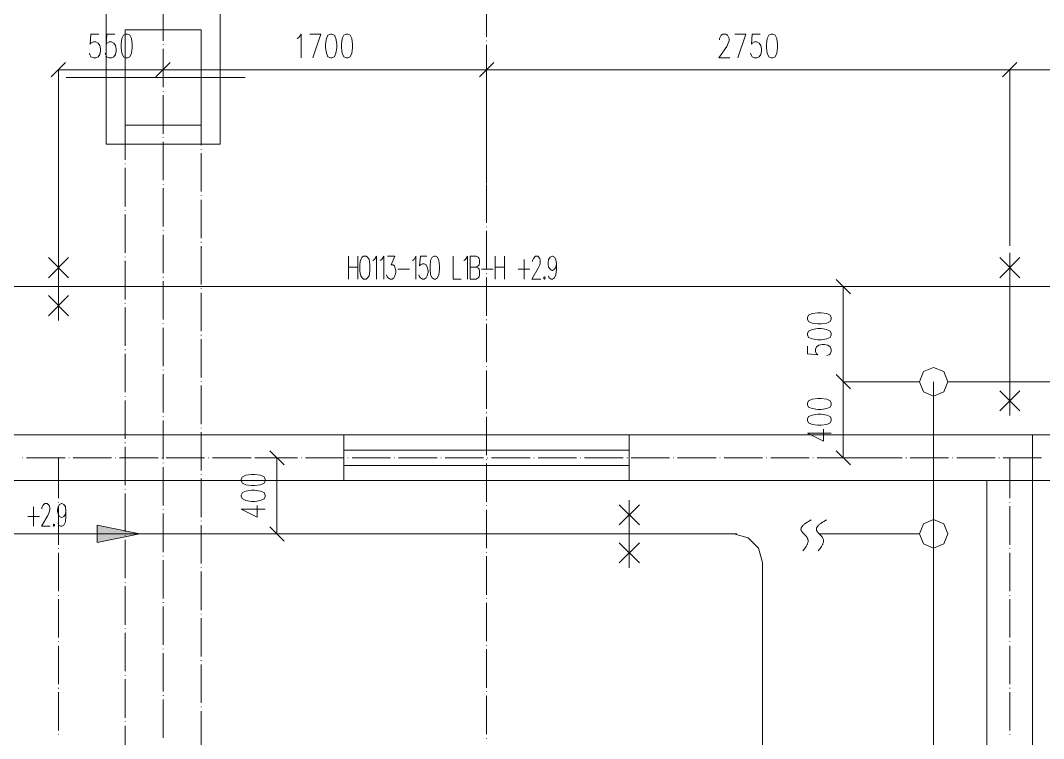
# Model space of a CAD drawing. Header units: millimetres. Extents: x 210 to 63265, y -7201 to 22496.
# Drawn here: x 33826 to 39203, y 12288 to 16064 of the extents above; entities that cross this region are included whole.
import ezdxf

# ---------------------------------------------------------------- set-up
doc = ezdxf.new("R2010")
doc.units = ezdxf.units.MM

msp = doc.modelspace()

# ---------------------------------------------------------------- hatches: boundary and pattern name
h = msp.add_hatch(color=0)
h.dxf.hatch_style = 2
h.paths.add_polyline_path([(34453.7, 13364.1), (34228.8, 13409), (34228.8, 13319.2)])

# ---------------------------------------------------------------- linework, layer by layer
at = {"color": 0, "lineweight": 0}
for points in [[(34575.7, 15956.9), (34575.7, 16158.9)], [(36275.6, 15977), (36275.6, 16178.9)], [(34238.3, 15992), (34196.6, 15992), (34192.5, 15938.3), (34196.6, 15944.2), (34209.2, 15950.3), (34221.7, 15950.3), (34234, 15944.2), (34242.4, 15932.4), (34246.6, 15914.5), (34246.6, 15902.7), (34242.4, 15884.8), (34234, 15872.9), (34221.7, 15867), (34209.2, 15867), (34196.6, 15872.9), (34192.5, 15878.8), (34188.2, 15890.8)], [(34321.5, 15992), (34280, 15992), (34275.7, 15938.3), (34280, 15944.2), (34292.3, 15950.3), (34304.9, 15950.3), (34317.4, 15944.2), (34325.8, 15932.4), (34329.9, 15914.5), (34329.9, 15902.7), (34325.8, 15884.8), (34317.4, 15872.9), (34304.9, 15867), (34292.3, 15867), (34280, 15872.9), (34275.7, 15878.8), (34271.6, 15890.8)], [(35279.8, 15968), (35288.2, 15974.1), (35300.6, 15992), (35300.6, 15867)], [(35346.6, 15992), (35404.9, 15992), (35363.2, 15867)], [(37500.4, 15962.1), (37500.4, 15968), (37504.7, 15980), (37508.9, 15985.9), (37517.1, 15992), (37533.9, 15992), (37542.1, 15985.9), (37546.2, 15980), (37550.5, 15968), (37550.5, 15956.2), (37546.2, 15944.2), (37538, 15926.5), (37496.3, 15867), (37554.6, 15867)], [(37579.7, 15992), (37638, 15992), (37596.3, 15867)], [(37713, 15992), (37671.3, 15992), (37667.2, 15938.3), (37671.3, 15944.2), (37683.8, 15950.3), (37696.3, 15950.3), (37708.9, 15944.2), (37717.1, 15932.4), (37721.4, 15914.5), (37721.4, 15902.7), (37717.1, 15884.8), (37708.9, 15872.9), (37696.3, 15867), (37683.8, 15867), (37671.3, 15872.9), (37667.2, 15878.8), (37663.1, 15890.8)], [(34575.7, 15934.8), (34575.7, 15936.9)], [(36275.6, 15954.8), (36275.6, 15956.8)], [(36275.6, 15732.6), (36275.6, 15934.6)], [(34575.7, 15712.6), (34575.7, 15914.5)], [(34575.7, 15870), (34575.7, 15803.5)], [(34575.7, 15870), (34575.7, 15803.5)], [(34063.4, 15841.9), (33988.2, 15767)], [(34613.3, 15841.9), (34538.3, 15767)], [(34538.3, 15767), (34613.3, 15841.9)], [(36313.1, 15841.9), (36238.2, 15767)], [(36238.2, 15767), (36313.1, 15841.9)], [(39062.9, 15841.9), (38987.9, 15767)], [(38987.9, 15767), (39062.9, 15841.9)], [(34025.8, 14843.7), (34025.8, 15805.4)], [(34575.7, 15804.5), (34025.8, 15804.5)], [(35006.8, 15763.9), (34066.4, 15763.9)], [(36275.6, 15804.5), (34575.7, 15804.5)], [(36275.6, 15205.9), (36275.6, 15805.4)], [(36275.6, 15205.9), (36275.6, 15805.4)], [(39025.3, 15804.5), (36275.6, 15804.5)], [(39025.3, 14878.9), (39025.3, 15805.4)], [(39025.3, 15205.9), (39025.3, 15805.4)], [(39025.3, 15804.5), (40025.3, 15804.5)], [(36275.6, 15710.2), (36275.6, 15712.4)], [(34575.7, 15690.4), (34575.7, 15692.4)], [(34575.7, 15468.2), (34575.7, 15670.2)], [(36275.6, 15488.1), (36275.6, 15690)], [(34375.7, 15513.8), (34375.7, 15330.3)], [(34775.7, 15513.8), (34775.7, 15407.7)], [(34575.7, 15446), (34575.7, 15448)], [(36275.6, 15465.9), (36275.6, 15468)], [(36275.6, 15243.7), (36275.6, 15445.7)], [(34575.7, 15223.8), (34575.7, 15425.8)], [(34775.7, 15387.5), (34775.7, 15385.6)], [(34775.7, 15365.3), (34775.7, 15163.4)], [(34375.7, 15310.1), (34375.7, 15308.1)], [(34375.7, 15287.9), (34375.7, 15085.9)], [(36275.6, 15221.5), (36275.6, 15223.5)], [(34575.7, 15201.7), (34575.7, 15203.6)], [(34575.7, 14979.5), (34575.7, 15181.4)], [(36275.6, 14999.3), (36275.6, 15201.3)], [(34775.7, 15143.2), (34775.7, 15141.2)], [(34775.7, 15121), (34775.7, 14919)], [(34375.7, 15065.7), (34375.7, 15063.7)], [(34375.7, 15043.5), (34375.7, 14841.5)], [(34575.7, 14957.3), (34575.7, 14959.3)], [(36275.6, 14977.1), (36275.6, 14979.1)], [(36275.6, 14755), (36275.6, 14956.9)], [(34575.7, 14735.1), (34575.7, 14937.1)], [(34775.7, 14898.8), (34775.7, 14896.6)], [(34025.8, 14485.9), (34025.8, 14841.9)], [(34775.7, 14876.6), (34775.7, 14674.5)], [(39025.3, 13985.9), (39025.3, 14841.9)], [(33972.8, 14710.9), (34078.7, 14817)], [(34078.7, 14710.9), (33972.8, 14817)], [(34375.7, 14821.3), (34375.7, 14819.4)], [(34375.7, 14799.1), (34375.7, 14597.2)], [(35550, 14704), (35550, 14824)], [(35598.8, 14824), (35598.8, 14704)], [(35678.6, 14801.1), (35686.3, 14806.8), (35696.5, 14824), (35696.5, 14704)], [(35717.1, 14801.1), (35724.7, 14806.8), (35735.1, 14824), (35735.1, 14704)], [(35755.7, 14824), (35794.2, 14824), (35773.6, 14778.2), (35784, 14778.2), (35791.7, 14772.5), (35794.2, 14766.8), (35799.3, 14749.6), (35799.3, 14738.1), (35794.2, 14721.1), (35789.1, 14709.7), (35778.8, 14704), (35768.6, 14704), (35758.2, 14709.7), (35753, 14715.4), (35750.5, 14726.9)], [(35886.8, 14801.1), (35894.5, 14806.8), (35904.7, 14824), (35904.7, 14704)], [(35961.4, 14824), (35928, 14824), (35922.8, 14772.5), (35928, 14778.2), (35938.2, 14783.9), (35948.5, 14783.9), (35958.7, 14778.2), (35963.9, 14766.8), (35969.1, 14749.6), (35969.1, 14738.1), (35963.9, 14721.1), (35958.7, 14709.7), (35948.5, 14704), (35938.2, 14704), (35928, 14709.7), (35922.8, 14715.4), (35920.3, 14726.9)], [(36100.2, 14824), (36100.2, 14704), (36141.4, 14704)], [(36156.8, 14801.1), (36164.5, 14806.8), (36174.7, 14824), (36174.7, 14704)], [(36190.2, 14704), (36190.2, 14824), (36221, 14824), (36231.4, 14818.3), (36236.4, 14812.6), (36239.1, 14801.1), (36239.1, 14789.7), (36236.4, 14778.2), (36231.4, 14772.5), (36221, 14766.8), (36190.2, 14766.8)], [(36321.4, 14704), (36321.4, 14824)], [(36370.2, 14824), (36370.2, 14704)], [(36473.1, 14806.8), (36473.1, 14704)], [(36516.7, 14795.4), (36516.7, 14801.1), (36521.9, 14812.6), (36532.1, 14824), (36545, 14824), (36555.3, 14812.6), (36557.9, 14801.1), (36557.9, 14789.7), (36555.3, 14778.2), (36547.7, 14761), (36514.2, 14704), (36560.4, 14704)], [(36601.5, 14721.1), (36604.2, 14709.7), (36614.4, 14704), (36622.1, 14704), (36632.5, 14709.7), (36640.1, 14726.9), (36642.6, 14755.3), (36642.6, 14783.9), (36640.1, 14806.8), (36632.5, 14818.3), (36622.1, 14824), (36619.6, 14824), (36609.2, 14818.3), (36601.5, 14806.8), (36599, 14789.7), (36599, 14783.9), (36601.5, 14766.8), (36609.2, 14755.3), (36619.6, 14749.6), (36622.1, 14749.6), (36632.5, 14755.3), (36640.1, 14766.8), (36642.6, 14783.9)], [(38972.4, 14710.9), (39078.5, 14817)], [(39078.5, 14710.9), (38972.4, 14817)], [(35550, 14766.8), (35598.8, 14766.8)], [(35809.7, 14755.3), (35871.3, 14755.3)], [(36221, 14766.8), (36231.4, 14761), (36236.4, 14755.3), (36239.1, 14743.9), (36239.1, 14726.9), (36236.4, 14715.4), (36231.4, 14709.7), (36221, 14704), (36190.2, 14704)], [(36249.3, 14755.3), (36311, 14755.3)], [(36275.6, 14732.8), (36275.6, 14734.7)], [(36321.4, 14766.8), (36370.2, 14766.8)], [(36442.1, 14755.3), (36503.8, 14755.3)], [(34575.7, 14712.7), (34575.7, 14714.9)], [(34575.7, 14490.6), (34575.7, 14692.5)], [(36275.6, 14510.6), (36275.6, 14712.6)], [(38187.6, 14626.5), (38112.6, 14701.5)], [(39950.2, 14663.9), (28276.3, 14663.9)], [(34775.7, 14654.4), (34775.7, 14652.3)], [(34775.7, 14632.1), (34775.7, 14430.1)], [(38438, 14663.9), (38149.1, 14663.9)], [(38150, 14164.1), (38150, 14663.9)], [(33972.8, 14617), (34078.7, 14510.9)], [(34078.7, 14617), (33972.8, 14510.9)], [(34375.7, 14577), (34375.7, 14574.8)], [(34375.7, 14554.8), (34375.7, 14352.6)], [(34575.7, 14468.4), (34575.7, 14470.5)], [(36275.6, 14488.4), (36275.6, 14490.4)], [(36275.6, 14266.2), (36275.6, 14468.2)], [(34575.7, 14246.2), (34575.7, 14448.2)], [(34775.7, 14409.9), (34775.7, 14407.9)], [(34775.7, 14387.7), (34775.7, 14185.7)], [(37962.5, 14351.6), (37962.5, 14309.9), (38016.2, 14305.6), (38010.1, 14309.9), (38004.2, 14322.2), (38004.2, 14334.7), (38010.1, 14347.3), (38022.1, 14355.7), (38040, 14359.8), (38051.8, 14359.8), (38069.7, 14355.7), (38081.7, 14347.3), (38087.6, 14334.7), (38087.6, 14322.2), (38081.7, 14309.9), (38075.6, 14305.6), (38063.8, 14301.5)], [(34375.7, 14332.6), (34375.7, 14330.4)], [(34375.7, 14310.2), (34375.7, 14108.3)], [(34575.7, 14224), (34575.7, 14226)], [(34575.7, 14001.8), (34575.7, 14203.8)], [(36275.6, 14243.9), (36275.6, 14246)], [(36275.6, 14021.7), (36275.6, 14223.6)], [(38187.6, 14126.5), (38112.6, 14201.5)], [(38112.6, 14201.5), (38187.6, 14126.5)], [(34775.7, 14165.5), (34775.7, 14163.5)], [(34775.7, 14143.3), (34775.7, 13941.4)], [(38548.6, 14164.1), (38149.1, 14164.1)], [(38548.6, 14164.1), (38149.1, 14164.1)], [(38150, 13764.1), (38150, 14164.1)], [(38625.3, 7322.7), (38625.3, 14164.1)], [(41685.1, 14164.1), (38700.5, 14164.1)], [(34375.7, 14088), (34375.7, 14086.1)], [(38972.4, 14117), (39078.5, 14010.9)], [(39078.5, 14117), (38972.4, 14010.9)], [(34375.7, 14065.9), (34375.7, 13863.9)], [(34575.7, 13979.6), (34575.7, 13981.6)], [(36275.6, 13999.5), (36275.6, 14001.5)], [(34575.7, 13757.4), (34575.7, 13959.4)], [(36275.6, 13777.3), (36275.6, 13979.3)], [(32275.9, 13883.9), (35875.6, 13883.9)], [(34775.7, 13921.1), (34775.7, 13919.2)], [(34775.7, 13899), (34775.7, 13697)], [(36675.6, 13883.9), (35475.7, 13883.9)], [(35525.6, 13644), (35525.6, 13883.9)], [(37025.5, 13883.9), (35525.6, 13883.9)], [(35625.6, 13883.9), (35525.6, 13883.9)], [(37025.5, 13644), (37025.5, 13883.9)], [(37025.5, 13883.9), (44144.9, 13883.9)], [(37962.5, 13893.2), (38045.9, 13851.5), (38045.9, 13914)], [(37962.5, 13893.2), (38087.6, 13893.2)], [(39145.4, 3884.9), (39145.4, 13883.9)], [(34375.7, 13843.7), (34375.7, 13841.7)], [(34375.7, 13821.5), (34375.7, 13619.5)], [(35211.9, 13726.5), (35136.9, 13801.5)], [(35525.6, 13804), (37025.5, 13804)], [(38112.6, 13801.5), (38187.6, 13726.5)], [(33838.1, 13764.1), (33836.2, 13764.1)], [(34060.3, 13764.1), (33858.4, 13764.1)], [(34025.8, 13551.4), (34025.8, 13764.1)], [(34082.5, 13764.1), (34080.5, 13764.1)], [(34304.7, 13764.1), (34102.7, 13764.1)], [(34327.1, 13764.1), (34324.9, 13764.1)], [(34549.2, 13764.1), (34347.3, 13764.1)], [(34571.4, 13764.1), (34569.5, 13764.1)], [(34575.7, 13735.3), (34575.7, 13737.2)], [(34575.7, 13513.1), (34575.7, 13715.1)], [(34793.6, 13764.1), (34591.6, 13764.1)], [(34815.8, 13764.1), (34813.8, 13764.1)], [(35038, 13764.1), (34836, 13764.1)], [(35060.2, 13764.1), (35058.2, 13764.1)], [(35059.8, 13764.1), (35175.4, 13764.1)], [(35282.3, 13764.1), (35080.4, 13764.1)], [(35174.3, 13764.1), (35174.3, 13364.1)], [(35304.5, 13764.1), (35302.6, 13764.1)], [(35526.7, 13764.1), (35324.7, 13764.1)], [(35525.6, 13724), (37025.5, 13724)], [(35549.1, 13764.1), (35546.9, 13764.1)], [(35771.1, 13764.1), (35569.1, 13764.1)], [(35793.4, 13764.1), (35791.3, 13764.1)], [(36015.6, 13764.1), (35813.7, 13764.1)], [(36037.8, 13764.1), (36035.8, 13764.1)], [(36260, 13764.1), (36058, 13764.1)], [(36275.6, 13755.1), (36275.6, 13757.1)], [(36275.6, 13532.9), (36275.6, 13734.9)], [(36282.2, 13764.1), (36280.2, 13764.1)], [(36504.4, 13764.1), (36302.4, 13764.1)], [(36526.5, 13764.1), (36524.6, 13764.1)], [(36748.7, 13764.1), (36546.8, 13764.1)], [(36770.9, 13764.1), (36768.9, 13764.1)], [(36993.1, 13764.1), (36791.1, 13764.1)], [(37015.5, 13764.1), (37013.3, 13764.1)], [(37237.5, 13764.1), (37035.5, 13764.1)], [(37259.8, 13764.1), (37257.7, 13764.1)], [(37482, 13764.1), (37280, 13764.1)], [(37504.2, 13764.1), (37502.2, 13764.1)], [(37726.4, 13764.1), (37524.4, 13764.1)], [(37748.6, 13764.1), (37746.6, 13764.1)], [(37970.8, 13764.1), (37768.8, 13764.1)], [(37992.9, 13764.1), (37991, 13764.1)], [(38215.1, 13764.1), (38013.2, 13764.1)], [(38361.3, 13764.1), (38149.1, 13764.1)], [(38237.3, 13764.1), (38235.3, 13764.1)], [(38459.5, 13764.1), (38257.5, 13764.1)], [(38481.9, 13764.1), (38479.7, 13764.1)], [(38703.9, 13764.1), (38501.9, 13764.1)], [(38726.2, 13764.1), (38724.1, 13764.1)], [(38948.4, 13764.1), (38746.4, 13764.1)], [(38970.6, 13764.1), (38968.6, 13764.1)], [(39192.8, 13764.1), (38990.8, 13764.1)], [(39025.3, 13551.4), (39025.3, 13764.1)], [(34775.7, 13676.8), (34775.7, 13674.8)], [(32275.9, 13644), (35875.6, 13644)], [(34775.7, 13654.6), (34775.7, 13452.6)], [(36675.6, 13644), (35475.7, 13644)], [(37025.5, 13644), (35525.6, 13644)], [(35625.6, 13644), (35525.6, 13644)], [(37025.5, 13644), (43905, 13644)], [(38905.3, 3884.9), (38905.3, 13644)], [(34375.7, 13599.3), (34375.7, 13597.3)], [(34375.7, 13577.1), (34375.7, 13375.2)], [(33895.2, 13506.8), (33895.2, 13404.1)], [(33938.9, 13495.5), (33938.9, 13501.3), (33944, 13512.5), (33954.2, 13524), (33967.1, 13524), (33977.5, 13512.5), (33980, 13501.3), (33980, 13489.8), (33977.5, 13478.4), (33969.8, 13461.2), (33936.3, 13404.1), (33982.5, 13404.1)], [(34023.6, 13421.1), (34026.3, 13409.7), (34036.5, 13404.1), (34044.2, 13404.1), (34054.6, 13409.7), (34062.3, 13426.9), (34064.8, 13455.5), (34064.8, 13484.1), (34062.3, 13506.8), (34054.6, 13518.3), (34044.2, 13524), (34041.7, 13524), (34031.5, 13518.3), (34023.6, 13506.8), (34021.1, 13489.8), (34021.1, 13484.1), (34023.6, 13466.9), (34031.5, 13455.5), (34041.7, 13449.8), (34044.2, 13449.8), (34054.6, 13455.5), (34062.3, 13466.9), (34064.8, 13484.1)], [(34025.8, 13529.2), (34025.8, 13531.3)], [(34025.8, 13307), (34025.8, 13509)], [(34986.8, 13493.2), (35070.2, 13451.5), (35070.2, 13514)], [(36275.6, 13510.8), (36275.6, 13512.7)], [(36972.5, 13410.9), (37078.6, 13517)], [(37078.6, 13410.9), (36972.5, 13517)], [(37025.5, 13186.1), (37025.5, 13542.1)], [(39025.3, 13529.2), (39025.3, 13531.3)], [(39025.3, 13307), (39025.3, 13509)], [(33864.3, 13455.5), (33926, 13455.5)], [(34575.7, 13490.9), (34575.7, 13492.9)], [(34575.7, 13268.7), (34575.7, 13470.7)], [(34986.8, 13493.2), (35111.9, 13493.2)], [(36275.6, 13288.6), (36275.6, 13490.5)], [(34775.7, 13432.4), (34775.7, 13430.3)], [(34775.7, 13410), (34775.7, 13208.1)], [(35136.9, 13401.6), (35211.9, 13326.5)], [(37938, 13274.1), (37947.1, 13286.2), (37951.3, 13292.3), (37955.2, 13298.2), (37957, 13301.3), (37958.8, 13304.3), (37960.2, 13307.4), (37961.6, 13310.2), (37962.9, 13313.3), (37963.8, 13316.1), (37964.7, 13319), (37965.2, 13321.8), (37965.6, 13324.7), (37965.6, 13327.6), (37965.6, 13330.4), (37965, 13333.3), (37964.3, 13336), (37963.2, 13338.7), (37962, 13341.5), (37960.4, 13344.2), (37958.6, 13346.7), (37956.6, 13349.4), (37952.1, 13354.6), (37942.5, 13364.8), (37937.8, 13369.6), (37935.7, 13372.1), (37933.9, 13374.4), (37932.1, 13376.9), (37930.7, 13379.3), (37929.6, 13381.8), (37928.7, 13384.1), (37928.2, 13386.4), (37928.2, 13388.7), (37928.4, 13391.1), (37928.9, 13393.4), (37929.6, 13395.7), (37930.7, 13398.1), (37932.1, 13400.4), (37933.7, 13402.7), (37935.5, 13405), (37937.7, 13407.2), (37940, 13409.5), (37942.3, 13411.8), (37945, 13414.2), (37947.9, 13416.3), (37950.9, 13418.6), (37953.9, 13420.8), (37960.6, 13425.2), (37967.5, 13429.7), (37981.8, 13438.7)], [(38018.7, 13274.1), (38027.8, 13286.2), (38032.1, 13292.3), (38036, 13298.2), (38037.8, 13301.3), (38039.6, 13304.3), (38041.1, 13307.4), (38042.5, 13310.2), (38043.6, 13313.3), (38044.6, 13316.1), (38045.4, 13319), (38046.1, 13321.8), (38046.4, 13324.7), (38046.4, 13327.6), (38046.2, 13330.4), (38045.9, 13333.3), (38045.2, 13336), (38044.1, 13338.7), (38042.8, 13341.5), (38041.2, 13344.2), (38039.4, 13346.7), (38037.3, 13349.4), (38032.8, 13354.6), (38023.3, 13364.8), (38018.7, 13369.6), (38016.5, 13372.1), (38014.8, 13374.4), (38013, 13376.9), (38011.5, 13379.3), (38010.5, 13381.8), (38009.6, 13384.1), (38009, 13386.4), (38008.9, 13388.7), (38009.2, 13391.1), (38009.6, 13393.4), (38010.5, 13395.7), (38011.5, 13398.1), (38013, 13400.4), (38014.6, 13402.7), (38016.4, 13405), (38018.5, 13407.2), (38020.7, 13409.5), (38023.2, 13411.8), (38025.9, 13414.2), (38028.7, 13416.3), (38031.8, 13418.6), (38034.8, 13420.8), (38041.4, 13425.2), (38048.2, 13429.7), (38062.7, 13438.7)], [(37591.5, 13364.1), (32725.6, 13364.1)], [(34375.7, 13354.9), (34375.7, 13353)], [(35059.8, 13364.1), (35175.4, 13364.1)], [(37725.5, 13214.1), (37705.5, 13289.1), (37650.5, 13344), (37575.4, 13364.1)], [(38550.4, 13364.1), (38023.9, 13364.1)], [(34025.8, 13284.8), (34025.8, 13286.8)], [(34375.7, 13332.8), (34375.7, 13130.8)], [(36972.5, 13317), (37078.6, 13211.1)], [(37078.6, 13317), (36972.5, 13211.1)], [(39025.3, 13284.8), (39025.3, 13286.8)], [(34025.8, 13062.6), (34025.8, 13264.6)], [(34575.7, 13246.3), (34575.7, 13248.5)], [(36275.6, 13266.4), (36275.6, 13268.4)], [(36275.6, 13044.2), (36275.6, 13246.2)], [(39025.3, 13062.6), (39025.3, 13264.6)], [(34575.7, 13024.2), (34575.7, 13226.1)], [(34775.7, 13188), (34775.7, 13185.9)], [(37725.5, 11806.3), (37725.5, 13214.1)], [(34775.7, 13165.7), (34775.7, 12963.7)], [(34375.7, 13110.6), (34375.7, 13108.4)], [(34375.7, 13088.2), (34375.7, 12886.2)], [(34025.8, 13040.4), (34025.8, 13042.4)], [(34025.8, 12818.3), (34025.8, 13020.2)], [(36275.6, 13022), (36275.6, 13024)], [(39025.3, 13040.4), (39025.3, 13042.4)], [(39025.3, 12818.3), (39025.3, 13020.2)], [(34575.7, 13002), (34575.7, 13004.1)], [(34575.7, 12779.8), (34575.7, 12981.8)], [(36275.6, 12799.8), (36275.6, 13001.8)], [(34775.7, 12943.5), (34775.7, 12941.5)], [(34775.7, 12921.3), (34775.7, 12719.3)], [(34375.7, 12866.2), (34375.7, 12864.1)], [(34025.8, 12796.1), (34025.8, 12798)], [(34375.7, 12843.8), (34375.7, 12641.9)], [(39025.3, 12796.1), (39025.3, 12798)], [(34025.8, 12573.9), (34025.8, 12775.9)], [(34575.7, 12757.6), (34575.7, 12759.6)], [(36275.6, 12777.5), (36275.6, 12779.6)], [(36275.6, 12555.3), (36275.6, 12757.3)], [(39025.3, 12573.9), (39025.3, 12775.9)], [(34575.7, 12535.4), (34575.7, 12737.4)], [(34775.7, 12699.1), (34775.7, 12697.1)], [(34775.7, 12676.9), (34775.7, 12475)], [(34375.7, 12621.7), (34375.7, 12619.7)], [(34375.7, 12599.5), (34375.7, 12397.5)], [(34025.8, 12551.7), (34025.8, 12553.7)], [(34025.8, 12329.5), (34025.8, 12531.5)], [(36275.6, 12533.1), (36275.6, 12535.1)], [(39025.3, 12551.7), (39025.3, 12553.7)], [(39025.3, 12329.5), (39025.3, 12531.5)], [(34575.7, 12513.2), (34575.7, 12515.2)], [(34575.7, 12291.1), (34575.7, 12493)], [(36275.6, 12310.9), (36275.6, 12512.9)], [(34775.7, 12454.7), (34775.7, 12452.8)], [(34775.7, 12432.6), (34775.7, 12230.6)], [(34375.7, 12377.3), (34375.7, 12375.3)], [(34375.7, 12355.1), (34375.7, 12153.1)], [(34025.8, 12307.2), (34025.8, 12309.3)], [(36275.6, 12288.7), (36275.6, 12290.7)], [(39025.3, 12307.2), (39025.3, 12309.3)]]:
    msp.add_lwpolyline(points, dxfattribs=at)
for points in [[(34875.7, 16113.8), (34275.7, 16113.8), (34275.7, 15413.8), (34875.7, 15413.8)], [(34380, 15992), (34367.5, 15985.9), (34359.1, 15968), (34355, 15938.3), (34355, 15920.4), (34359.1, 15890.8), (34367.5, 15872.9), (34380, 15867), (34388.2, 15867), (34400.8, 15872.9), (34409.2, 15890.8), (34413.3, 15920.4), (34413.3, 15938.3), (34409.2, 15968), (34400.8, 15985.9), (34388.2, 15992)], [(34775.7, 16013.8), (34375.7, 16013.8), (34375.7, 15513.8), (34775.7, 15513.8)], [(35454.8, 15992), (35442.3, 15985.9), (35434, 15968), (35429.8, 15938.3), (35429.8, 15920.4), (35434, 15890.8), (35442.3, 15872.9), (35454.8, 15867), (35463.2, 15867), (35475.7, 15872.9), (35484, 15890.8), (35488.1, 15920.4), (35488.1, 15938.3), (35484, 15968), (35475.7, 15985.9), (35463.2, 15992)], [(35538.2, 15992), (35525.6, 15985.9), (35517.4, 15968), (35513.1, 15938.3), (35513.1, 15920.4), (35517.4, 15890.8), (35525.6, 15872.9), (35538.2, 15867), (35546.6, 15867), (35558.9, 15872.9), (35567.3, 15890.8), (35571.4, 15920.4), (35571.4, 15938.3), (35567.3, 15968), (35558.9, 15985.9), (35546.6, 15992)], [(37771.3, 15992), (37758.8, 15985.9), (37750.5, 15968), (37746.2, 15938.3), (37746.2, 15920.4), (37750.5, 15890.8), (37758.8, 15872.9), (37771.3, 15867), (37779.7, 15867), (37792, 15872.9), (37800.4, 15890.8), (37804.6, 15920.4), (37804.6, 15938.3), (37800.4, 15968), (37792, 15985.9), (37779.7, 15992)], [(35609, 14749.6), (35609, 14778.2), (35611.7, 14795.4), (35614.2, 14806.8), (35621.9, 14818.3), (35629.6, 14824), (35642.5, 14824), (35650.1, 14818.3), (35658, 14806.8), (35660.5, 14795.4), (35663, 14778.2), (35663, 14749.6), (35660.5, 14732.4), (35658, 14721.1), (35650.1, 14709.7), (35642.5, 14704), (35629.6, 14704), (35621.9, 14709.7), (35614.2, 14721.1), (35611.7, 14732.4)], [(35979.3, 14755.3), (35979.3, 14772.5), (35981.8, 14801.1), (35989.7, 14818.3), (35999.9, 14824), (36007.6, 14824), (36018, 14818.3), (36025.6, 14801.1), (36028.1, 14772.5), (36028.1, 14755.3), (36025.6, 14726.9), (36018, 14709.7), (36007.6, 14704), (35999.9, 14704), (35989.7, 14709.7), (35981.8, 14726.9)], [(36575.9, 14709.7), (36577.4, 14705.4), (36579.7, 14703.8), (36582, 14705.4), (36583.6, 14709.7), (36582, 14713.8), (36579.7, 14715.4), (36577.4, 14713.8)], [(37962.5, 14493.1), (37968.4, 14480.5), (37986.3, 14472.3), (38016.2, 14468.2), (38033.9, 14468.2), (38063.8, 14472.3), (38081.7, 14480.5), (38087.6, 14493.1), (38087.6, 14501.5), (38081.7, 14514), (38063.8, 14522.2), (38033.9, 14526.5), (38016.2, 14526.5), (37986.3, 14522.2), (37968.4, 14514), (37962.5, 14501.5)], [(37962.5, 14409.9), (37968.4, 14397.3), (37986.3, 14388.9), (38016.2, 14384.8), (38033.9, 14384.8), (38063.8, 14388.9), (38081.7, 14397.3), (38087.6, 14409.9), (38087.6, 14418.1), (38081.7, 14430.6), (38063.8, 14439), (38033.9, 14443.1), (38016.2, 14443.1), (37986.3, 14439), (37968.4, 14430.6), (37962.5, 14418.1)], [(38550.4, 14164.1), (38572.4, 14217), (38625.3, 14239), (38678.5, 14217), (38700.5, 14164.1), (38678.5, 14110.9), (38625.3, 14088.9), (38572.4, 14110.9)], [(37962.5, 14043.1), (37968.4, 14030.6), (37986.3, 14022.4), (38016.2, 14018.1), (38033.9, 14018.1), (38063.8, 14022.4), (38081.7, 14030.6), (38087.6, 14043.1), (38087.6, 14051.5), (38081.7, 14064.1), (38063.8, 14072.3), (38033.9, 14076.4), (38016.2, 14076.4), (37986.3, 14072.3), (37968.4, 14064.1), (37962.5, 14051.5)], [(37962.5, 13959.8), (37968.4, 13947.3), (37986.3, 13939), (38016.2, 13934.9), (38033.9, 13934.9), (38063.8, 13939), (38081.7, 13947.3), (38087.6, 13959.8), (38087.6, 13968.2), (38081.7, 13980.7), (38063.8, 13988.9), (38033.9, 13993.2), (38016.2, 13993.2), (37986.3, 13988.9), (37968.4, 13980.7), (37962.5, 13968.2)], [(34986.8, 13643.1), (34992.7, 13630.6), (35010.6, 13622.4), (35040.5, 13618.3), (35058.2, 13618.3), (35088.1, 13622.4), (35106, 13630.6), (35111.9, 13643.1), (35111.9, 13651.5), (35106, 13664.1), (35088.1, 13672.3), (35058.2, 13676.6), (35040.5, 13676.6), (35010.6, 13672.3), (34992.7, 13664.1), (34986.8, 13651.5)], [(34986.8, 13559.9), (34992.7, 13547.4), (35010.6, 13539), (35040.5, 13534.9), (35058.2, 13534.9), (35088.1, 13539), (35106, 13547.4), (35111.9, 13559.9), (35111.9, 13568.2), (35106, 13580.7), (35088.1, 13589.1), (35058.2, 13593.2), (35040.5, 13593.2), (35010.6, 13589.1), (34992.7, 13580.7), (34986.8, 13568.2)], [(33998.1, 13409.7), (33999.5, 13405.6), (34001.8, 13404), (34004.1, 13405.6), (34005.8, 13409.7), (34004.1, 13414), (34001.8, 13415.6), (33999.5, 13414)], [(34453.7, 13364.1), (34228.8, 13409), (34228.8, 13319.2)], [(38550.4, 13364.1), (38572.4, 13417), (38625.3, 13439), (38678.5, 13417), (38700.5, 13364.1), (38678.5, 13311.1), (38625.3, 13289.1), (38572.4, 13311.1)]]:
    msp.add_lwpolyline(points, close=True, dxfattribs=at)

doc.saveas('drawing.dxf')
